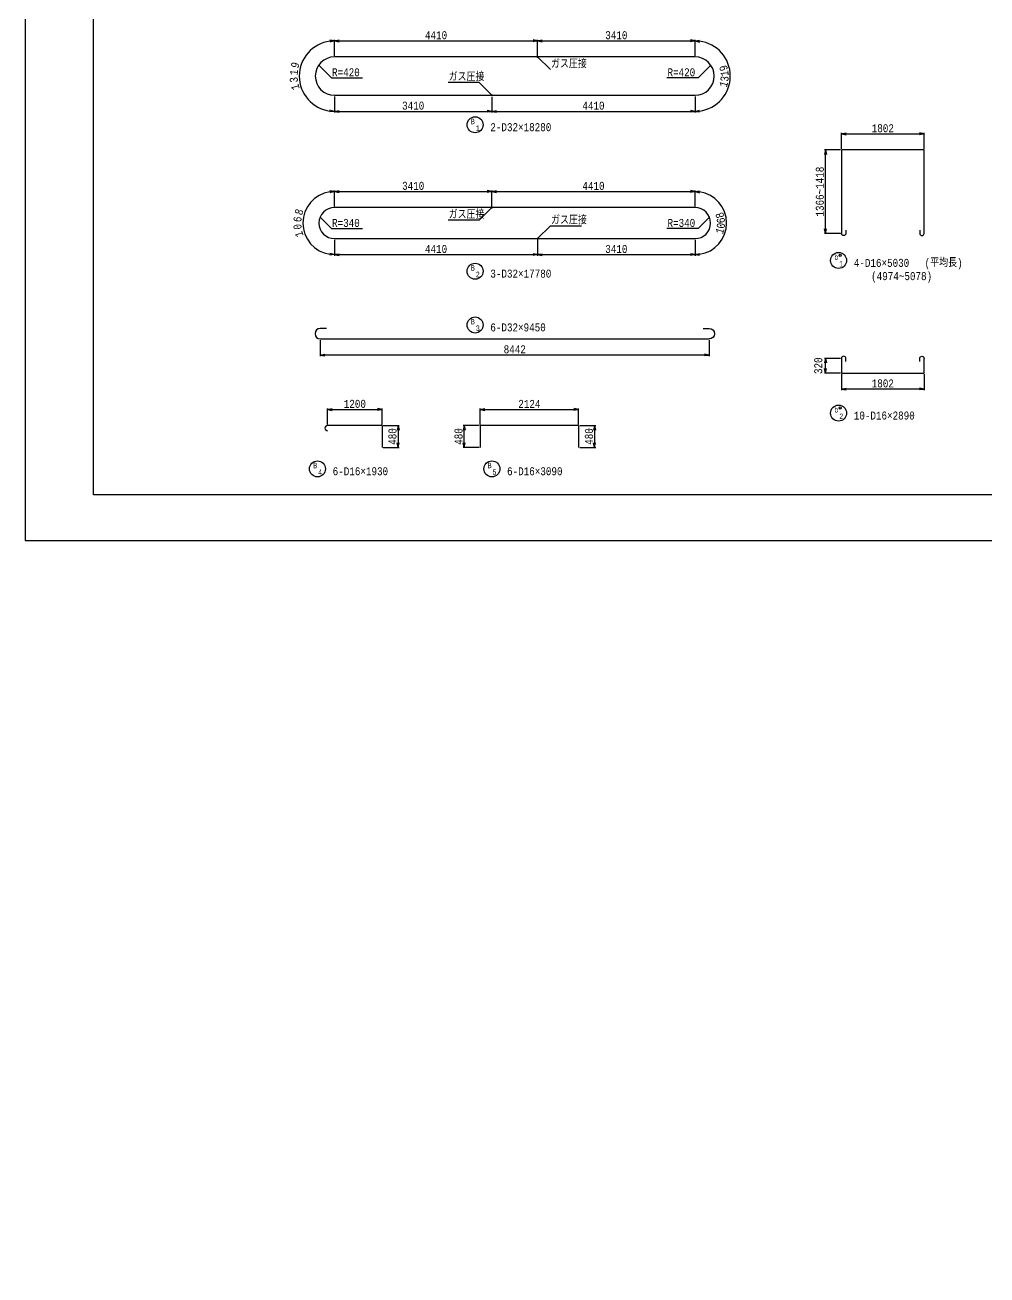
# Model space of a CAD drawing. Extents: x 0 to 42050, y -16055 to 29700.
# Drawn here: x 0 to 21025, y -16055 to 11271 of the extents above; entities that cross this region are included whole.
import ezdxf
from ezdxf.enums import TextEntityAlignment as Align

# ---------------------------------------------------------------- set-up
doc = ezdxf.new("R2010")
doc.units = 0
doc.header["$LTSCALE"] = 300
doc.header["$MEASUREMENT"] = 0
doc.layers.get('0').update_dxf_attribs({"linetype": 'CONTINUOUS'})
doc.layers.get('DEFPOINTS').update_dxf_attribs({"linetype": 'CONTINUOUS'})
for name, color, linetype in [('1002', 1, 'CONTINUOUS'), ('1006', 5, 'CONTINUOUS'), ('6', 7, 'CONTINUOUS'), ('LAYER0015', 7, 'CONTINUOUS'), ('ガス圧接', 4, 'CONTINUOUS'), ('スターラップ', 6, 'CONTINUOUS'), ('主筋', 3, 'CONTINUOUS'), ('引き出し線', 2, 'CONTINUOUS')]:
    doc.layers.add(name, color=color, linetype=linetype)
doc.styles.get("Standard").update_dxf_attribs({"font": 'monotxt.shx', "width": 0.8, "bigfont": 'extfont.shx'})
doc.dimstyles.new('DIMST1_1', dxfattribs={"dimscale": 50, "dimtxt": 4, "dimasz": 2, "dimexe": 0.5, "dimexo": 0.5, "dimgap": 0.09, "dimtad": 0, "dimdec": 0, "dimzin": 0, "dimtxsty": 'STANDARD', "dimblk": 'ARROW_1', "dimblk1": 'ARROW_1', "dimblk2": 'ARROW_1', "dimcen": 1, "dimdle": 3, "dimclrd": 1, "dimclre": 1, "dimclrt": 3, "dimazin": 3, "dimtfac": 1, "dimtdec": 4, "dimtix": 1, "dimtmove": 0, "dimatfit": 3, "dimtvp": 0.7, "dimtolj": 1, "dimtzin": 0})

# ---------------------------------------------------------------- blocks, each defined once
blk = doc.blocks.new('GROUP_1')
at = {"layer": 'LAYER0015', "color": 1, "linetype": 'CONTINUOUS'}
for p, q in [((-39050, -27700), (-39050, 27700)), ((40050, -27700), (-39050, -27700))]:
    blk.add_line(p, q, dxfattribs=at)
blk = doc.blocks.new('DOT1')
at = {"const_width": 0.5}
blk.add_lwpolyline([(-0.25, 0, 1), (0.25, 0, 1)], format="xyb", close=True, dxfattribs=at)
blk = doc.blocks.new('ARROW_1')
at = {"color": 0}
for p, q in [((0, 0), (-1, 0.2)), ((0, 0), (-1, -0.2)), ((-1, 0), (0, 0))]:
    blk.add_line(p, q, dxfattribs=at)
blk = doc.blocks.new('*D76')
at = {"color": 2, "linetype": 'BYBLOCK'}
for p, q in [((17845, 8566), (17845, 8916)), ((17945, 8891), (19551, 8891)), ((19651, 8566), (19651, 8916))]:
    blk.add_line(p, q, dxfattribs=at)
at = {"layer": 'DEFPOINTS', "color": 0, "linetype": 'BYBLOCK'}
for p in [(19651, 8891), (17845, 8541), (19651, 8541)]:
    blk.add_point(p, dxfattribs=at)
at = {"color": 2, "linetype": 'BYBLOCK', "xscale": 100, "yscale": 100, "zscale": 100, "rotation": 180}
blk.add_blockref('ARROW_1', (17845, 8891), dxfattribs=at)
at = {"color": 2, "linetype": 'BYBLOCK', "xscale": 100, "yscale": 100, "zscale": 100}
blk.add_blockref('ARROW_1', (19651, 8891), dxfattribs=at)
at = {"color": 6, "linetype": 'BYBLOCK', "insert": (18748, 9013), "char_height": 175, "attachment_point": 5}
blk.add_mtext('\\A1;1802', dxfattribs=at)
blk = doc.blocks.new('*D80')
at = {"color": 2, "linetype": 'BYBLOCK'}
for p, q in [((17820, 8541), (17470, 8541)), ((17495, 6817), (17495, 8441)), ((17820, 6717), (17470, 6717))]:
    blk.add_line(p, q, dxfattribs=at)
at = {"layer": 'DEFPOINTS', "color": 0, "linetype": 'BYBLOCK'}
for p in [(17495, 8541), (17845, 8541), (17845, 6717)]:
    blk.add_point(p, dxfattribs=at)
at = {"color": 2, "linetype": 'BYBLOCK', "xscale": 100, "yscale": 100, "zscale": 100}
for p, rotation in [((17495, 8541), 90), ((17495, 6717), 270)]:
    blk.add_blockref('ARROW_1', p, dxfattribs=dict(at, rotation=rotation))
at = {"color": 6, "linetype": 'BYBLOCK', "insert": (17372, 7629), "char_height": 175, "attachment_point": 5, "rotation": 90}
blk.add_mtext('\\A1;1366~1418', dxfattribs=at)
blk = doc.blocks.new('*D84')
at = {"color": 2, "linetype": 'BYBLOCK'}
for p, q in [((17820, 3365), (17470, 3365)), ((17820, 3045), (17470, 3045)), ((17495, 3145), (17495, 3265))]:
    blk.add_line(p, q, dxfattribs=at)
at = {"layer": 'DEFPOINTS', "color": 0, "linetype": 'BYBLOCK'}
for p in [(17495, 3365), (17845, 3365), (17845, 3045)]:
    blk.add_point(p, dxfattribs=at)
at = {"color": 2, "linetype": 'BYBLOCK', "xscale": 100, "yscale": 100, "zscale": 100}
for p, rotation in [((17495, 3365), 90), ((17495, 3045), 270)]:
    blk.add_blockref('ARROW_1', p, dxfattribs=dict(at, rotation=rotation))
at = {"color": 6, "linetype": 'BYBLOCK', "insert": (17338, 3205), "char_height": 175, "attachment_point": 5, "rotation": 90}
blk.add_mtext('\\A1;320', dxfattribs=at)
blk = doc.blocks.new('*D88')
at = {"color": 2, "linetype": 'BYBLOCK'}
for p, q in [((17845, 3638), (17845, 3288)), ((19651, 3638), (19651, 3288)), ((19551, 3313), (17945, 3313))]:
    blk.add_line(p, q, dxfattribs=at)
at = {"layer": 'DEFPOINTS', "color": 0, "linetype": 'BYBLOCK'}
for p in [(17845, 3663), (19651, 3663), (17845, 3313)]:
    blk.add_point(p, dxfattribs=at)
at = {"color": 2, "linetype": 'BYBLOCK', "xscale": 100, "yscale": 100, "zscale": 100, "rotation": 180}
blk.add_blockref('ARROW_1', (17845, 3313), dxfattribs=at)
at = {"color": 2, "linetype": 'BYBLOCK', "xscale": 100, "yscale": 100, "zscale": 100}
blk.add_blockref('ARROW_1', (19651, 3313), dxfattribs=at)
at = {"color": 6, "linetype": 'BYBLOCK', "insert": (18748, 3435), "char_height": 175, "attachment_point": 5}
blk.add_mtext('\\A1;1802', dxfattribs=at)
blk = doc.blocks.new('*D106')
at = {"color": 2, "linetype": 'BYBLOCK'}
for p, q in [((6454, 4382), (6454, 4032)), ((14954, 4382), (14954, 4032)), ((14854, 4057), (6554, 4057))]:
    blk.add_line(p, q, dxfattribs=at)
at = {"layer": 'DEFPOINTS', "color": 0, "linetype": 'BYBLOCK'}
for p in [(6454, 4407), (14954, 4407), (6454, 4057)]:
    blk.add_point(p, dxfattribs=at)
at = {"color": 2, "linetype": 'BYBLOCK', "xscale": 100, "yscale": 100, "zscale": 100}
for p, rotation in [((6454, 4057), 179.9999999999999), ((14954, 4057), 359.9999999999999)]:
    blk.add_blockref('ARROW_1', p, dxfattribs=dict(at, rotation=rotation))
at = {"color": 6, "linetype": 'BYBLOCK', "insert": (10704, 4180), "char_height": 175, "attachment_point": 5}
blk.add_mtext('\\A1;8442', dxfattribs=at)
blk = doc.blocks.new('*D107')
at = {"color": 2, "linetype": 'BYBLOCK'}
for p, q in [((6614, 2541), (6614, 2891)), ((6714, 2866), (7704, 2866)), ((7804, 2541), (7804, 2891))]:
    blk.add_line(p, q, dxfattribs=at)
at = {"layer": 'DEFPOINTS', "color": 0, "linetype": 'BYBLOCK'}
for p in [(7804, 2866), (6614, 2516), (7804, 2516)]:
    blk.add_point(p, dxfattribs=at)
at = {"color": 2, "linetype": 'BYBLOCK', "xscale": 100, "yscale": 100, "zscale": 100, "rotation": 180}
blk.add_blockref('ARROW_1', (6614, 2866), dxfattribs=at)
at = {"color": 2, "linetype": 'BYBLOCK', "xscale": 100, "yscale": 100, "zscale": 100}
blk.add_blockref('ARROW_1', (7804, 2866), dxfattribs=at)
at = {"color": 6, "linetype": 'BYBLOCK', "insert": (7209, 2988), "char_height": 175, "attachment_point": 5}
blk.add_mtext('\\A1;1200', dxfattribs=at)
blk = doc.blocks.new('*D108')
at = {"color": 2, "linetype": 'BYBLOCK'}
for p, q in [((9948, 2541), (9948, 2891)), ((10048, 2866), (11998, 2866)), ((12098, 2541), (12098, 2891))]:
    blk.add_line(p, q, dxfattribs=at)
at = {"layer": 'DEFPOINTS', "color": 0, "linetype": 'BYBLOCK'}
for p in [(12098, 2866), (9948, 2516), (12098, 2516)]:
    blk.add_point(p, dxfattribs=at)
at = {"color": 2, "linetype": 'BYBLOCK', "xscale": 100, "yscale": 100, "zscale": 100, "rotation": 180}
blk.add_blockref('ARROW_1', (9948, 2866), dxfattribs=at)
at = {"color": 2, "linetype": 'BYBLOCK', "xscale": 100, "yscale": 100, "zscale": 100}
blk.add_blockref('ARROW_1', (12098, 2866), dxfattribs=at)
at = {"color": 6, "linetype": 'BYBLOCK', "insert": (11023, 2988), "char_height": 175, "attachment_point": 5}
blk.add_mtext('\\A1;2124', dxfattribs=at)
blk = doc.blocks.new('*D109')
at = {"color": 2, "linetype": 'BYBLOCK'}
for p, q in [((7829, 3127), (8179, 3127)), ((8154, 3027), (8154, 2747)), ((7829, 2647), (8179, 2647))]:
    blk.add_line(p, q, dxfattribs=at)
at = {"layer": 'DEFPOINTS', "color": 0, "linetype": 'BYBLOCK'}
for p in [(7804, 3127), (7804, 2647), (8154, 2647)]:
    blk.add_point(p, dxfattribs=at)
at = {"color": 2, "linetype": 'BYBLOCK', "xscale": 100, "yscale": 100, "zscale": 100}
for p, rotation in [((8154, 3127), 90), ((8154, 2647), 270)]:
    blk.add_blockref('ARROW_1', p, dxfattribs=dict(at, rotation=rotation))
at = {"color": 6, "linetype": 'BYBLOCK', "insert": (8032, 2887), "char_height": 175, "attachment_point": 5, "rotation": 90}
blk.add_mtext('\\A1;480', dxfattribs=at)
blk = doc.blocks.new('*D110')
at = {"color": 2, "linetype": 'BYBLOCK'}
for p, q in [((9923, 3127), (9573, 3127)), ((9598, 2747), (9598, 3027)), ((9923, 2647), (9573, 2647))]:
    blk.add_line(p, q, dxfattribs=at)
at = {"layer": 'DEFPOINTS', "color": 0, "linetype": 'BYBLOCK'}
for p in [(9598, 3127), (9948, 3127), (9948, 2647)]:
    blk.add_point(p, dxfattribs=at)
at = {"color": 2, "linetype": 'BYBLOCK', "xscale": 100, "yscale": 100, "zscale": 100}
for p, rotation in [((9598, 3127), 90), ((9598, 2647), 270)]:
    blk.add_blockref('ARROW_1', p, dxfattribs=dict(at, rotation=rotation))
at = {"color": 6, "linetype": 'BYBLOCK', "insert": (9476, 2887), "char_height": 175, "attachment_point": 5, "rotation": 90}
blk.add_mtext('\\A1;480', dxfattribs=at)
blk = doc.blocks.new('*D111')
at = {"color": 2, "linetype": 'BYBLOCK'}
for p, q in [((12123, 3127), (12473, 3127)), ((12448, 3027), (12448, 2747)), ((12123, 2647), (12473, 2647))]:
    blk.add_line(p, q, dxfattribs=at)
at = {"layer": 'DEFPOINTS', "color": 0, "linetype": 'BYBLOCK'}
for p in [(12098, 3127), (12098, 2647), (12448, 2647)]:
    blk.add_point(p, dxfattribs=at)
at = {"color": 2, "linetype": 'BYBLOCK', "xscale": 100, "yscale": 100, "zscale": 100}
for p, rotation in [((12448, 3127), 90), ((12448, 2647), 270)]:
    blk.add_blockref('ARROW_1', p, dxfattribs=dict(at, rotation=rotation))
at = {"color": 6, "linetype": 'BYBLOCK', "insert": (12326, 2887), "char_height": 175, "attachment_point": 5, "rotation": 90}
blk.add_mtext('\\A1;480', dxfattribs=at)
blk = doc.blocks.new('*D112')
at = {"color": 2, "linetype": 'BYBLOCK'}
for p, q in [((6764, 10599), (6764, 10949)), ((6764, 9709), (6764, 9359))]:
    blk.add_line(p, q, dxfattribs=at)
blk.add_arc((6764, 10154), 770, 97.4462, 262.5538, dxfattribs=at)
at = {"layer": 'DEFPOINTS', "color": 0, "linetype": 'BYBLOCK'}
for p in [(6097, 10539), (6764, 10574), (6764, 10154), (6764, 9734)]:
    blk.add_point(p, dxfattribs=at)
at = {"color": 2, "linetype": 'BYBLOCK', "xscale": 100, "yscale": 100, "zscale": 100}
for p, rotation in [((6764, 10924), 3.723124760657866), ((6764, 9384), 356.2768752393421)]:
    blk.add_blockref('ARROW_1', p, dxfattribs=dict(at, rotation=rotation))
blk = doc.blocks.new('*D113')
at = {"color": 2, "linetype": 'BYBLOCK'}
for p, q in [((6764, 8027), (6764, 8377)), ((6764, 7297), (6764, 6947))]:
    blk.add_line(p, q, dxfattribs=at)
blk.add_arc((6764, 7662), 690, 98.311, 261.689, dxfattribs=at)
at = {"layer": 'DEFPOINTS', "color": 0, "linetype": 'BYBLOCK'}
for p in [(6167, 8007), (6764, 8002), (6764, 7662), (6764, 7322)]:
    blk.add_point(p, dxfattribs=at)
at = {"color": 2, "linetype": 'BYBLOCK', "xscale": 100, "yscale": 100, "zscale": 100}
for p, rotation in [((6764, 8352), 4.155510268492582), ((6764, 6972), 355.8444897315076)]:
    blk.add_blockref('ARROW_1', p, dxfattribs=dict(at, rotation=rotation))
blk = doc.blocks.new('*D114')
at = {"color": 2, "linetype": 'BYBLOCK'}
for p, q in [((14644, 10599), (14644, 10949)), ((14644, 9709), (14644, 9359))]:
    blk.add_line(p, q, dxfattribs=at)
blk.add_arc((14644, 10154), 770, 277.4462, 82.5538, dxfattribs=at)
at = {"layer": 'DEFPOINTS', "color": 0, "linetype": 'BYBLOCK'}
for p in [(14644, 10574), (15311, 10539), (14644, 10154), (14644, 9734)]:
    blk.add_point(p, dxfattribs=at)
at = {"color": 2, "linetype": 'BYBLOCK', "xscale": 100, "yscale": 100, "zscale": 100}
for p, rotation in [((14644, 10924), 176.2768752393422), ((14644, 9384), 183.7231247606578)]:
    blk.add_blockref('ARROW_1', p, dxfattribs=dict(at, rotation=rotation))
blk = doc.blocks.new('*D115')
at = {"color": 2, "linetype": 'BYBLOCK'}
for p, q in [((14644, 8027), (14644, 8377)), ((14644, 7297), (14644, 6947))]:
    blk.add_line(p, q, dxfattribs=at)
blk.add_arc((14644, 7662), 690, 278.311, 81.689, dxfattribs=at)
at = {"layer": 'DEFPOINTS', "color": 0, "linetype": 'BYBLOCK'}
for p in [(14644, 8002), (15242, 8007), (14644, 7662), (14644, 7322)]:
    blk.add_point(p, dxfattribs=at)
at = {"color": 2, "linetype": 'BYBLOCK', "xscale": 100, "yscale": 100, "zscale": 100}
for p, rotation in [((14644, 8352), 175.8444897315074), ((14644, 6972), 184.1555102684926)]:
    blk.add_blockref('ARROW_1', p, dxfattribs=dict(at, rotation=rotation))
blk = doc.blocks.new('*D116')
at = {"color": 2, "linetype": 'BYBLOCK'}
for p, q in [((11204, 10599), (11204, 10949)), ((6864, 10924), (11104, 10924))]:
    blk.add_line(p, q, dxfattribs=at)
at = {"layer": 'DEFPOINTS', "color": 0, "linetype": 'BYBLOCK'}
for p in [(6764, 10924), (11204, 10924), (11204, 10574)]:
    blk.add_point(p, dxfattribs=at)
at = {"color": 2, "linetype": 'BYBLOCK', "xscale": 100, "yscale": 100, "zscale": 100, "rotation": 180}
blk.add_blockref('ARROW_1', (6764, 10924), dxfattribs=at)
at = {"color": 2, "linetype": 'BYBLOCK', "xscale": 100, "yscale": 100, "zscale": 100}
blk.add_blockref('ARROW_1', (11204, 10924), dxfattribs=at)
at = {"color": 6, "linetype": 'BYBLOCK', "insert": (8984, 11047), "char_height": 175, "attachment_point": 5}
blk.add_mtext('\\A1;4410', dxfattribs=at)
blk = doc.blocks.new('*D117')
at = {"color": 2, "linetype": 'BYBLOCK'}
blk.add_line((11304, 10924), (14544, 10924), dxfattribs=at)
at = {"layer": 'DEFPOINTS', "color": 0, "linetype": 'BYBLOCK'}
for p in [(14644, 10924), (14644, 10924), (11204, 10574)]:
    blk.add_point(p, dxfattribs=at)
at = {"color": 2, "linetype": 'BYBLOCK', "xscale": 100, "yscale": 100, "zscale": 100, "rotation": 180}
blk.add_blockref('ARROW_1', (11204, 10924), dxfattribs=at)
at = {"color": 2, "linetype": 'BYBLOCK', "xscale": 100, "yscale": 100, "zscale": 100}
blk.add_blockref('ARROW_1', (14644, 10924), dxfattribs=at)
at = {"color": 6, "linetype": 'BYBLOCK', "insert": (12924, 11047), "char_height": 175, "attachment_point": 5}
blk.add_mtext('\\A1;3410', dxfattribs=at)
blk = doc.blocks.new('*D118')
at = {"color": 2, "linetype": 'BYBLOCK'}
for p, q in [((10204, 9697), (10204, 9359)), ((6864, 9384), (10104, 9384))]:
    blk.add_line(p, q, dxfattribs=at)
at = {"layer": 'DEFPOINTS', "color": 0, "linetype": 'BYBLOCK'}
for p in [(10204, 9722), (6764, 9384), (10204, 9384)]:
    blk.add_point(p, dxfattribs=at)
at = {"color": 2, "linetype": 'BYBLOCK', "xscale": 100, "yscale": 100, "zscale": 100, "rotation": 180}
blk.add_blockref('ARROW_1', (6764, 9384), dxfattribs=at)
at = {"color": 2, "linetype": 'BYBLOCK', "xscale": 100, "yscale": 100, "zscale": 100}
blk.add_blockref('ARROW_1', (10204, 9384), dxfattribs=at)
at = {"color": 6, "linetype": 'BYBLOCK', "insert": (8484, 9507), "char_height": 175, "attachment_point": 5}
blk.add_mtext('\\A1;3410', dxfattribs=at)
blk = doc.blocks.new('*D119')
at = {"color": 2, "linetype": 'BYBLOCK'}
blk.add_line((10304, 9384), (14544, 9384), dxfattribs=at)
at = {"layer": 'DEFPOINTS', "color": 0, "linetype": 'BYBLOCK'}
for p in [(10204, 9722), (14644, 9384), (14644, 9384)]:
    blk.add_point(p, dxfattribs=at)
at = {"color": 2, "linetype": 'BYBLOCK', "xscale": 100, "yscale": 100, "zscale": 100, "rotation": 180}
blk.add_blockref('ARROW_1', (10204, 9384), dxfattribs=at)
at = {"color": 2, "linetype": 'BYBLOCK', "xscale": 100, "yscale": 100, "zscale": 100}
blk.add_blockref('ARROW_1', (14644, 9384), dxfattribs=at)
at = {"color": 6, "linetype": 'BYBLOCK', "insert": (12424, 9507), "char_height": 175, "attachment_point": 5}
blk.add_mtext('\\A1;4410', dxfattribs=at)
blk = doc.blocks.new('*D120')
at = {"color": 2, "linetype": 'BYBLOCK'}
for p, q in [((10204, 7307), (10204, 7657)), ((6864, 7632), (10104, 7632))]:
    blk.add_line(p, q, dxfattribs=at)
at = {"layer": 'DEFPOINTS', "color": 0, "linetype": 'BYBLOCK'}
for p in [(6764, 7632), (10204, 7632), (10204, 7282)]:
    blk.add_point(p, dxfattribs=at)
at = {"color": 2, "linetype": 'BYBLOCK', "xscale": 100, "yscale": 100, "zscale": 100, "rotation": 180}
blk.add_blockref('ARROW_1', (6764, 7632), dxfattribs=at)
at = {"color": 2, "linetype": 'BYBLOCK', "xscale": 100, "yscale": 100, "zscale": 100}
blk.add_blockref('ARROW_1', (10204, 7632), dxfattribs=at)
at = {"color": 6, "linetype": 'BYBLOCK', "insert": (8484, 7754), "char_height": 175, "attachment_point": 5}
blk.add_mtext('\\A1;3410', dxfattribs=at)
blk = doc.blocks.new('*D121')
at = {"color": 2, "linetype": 'BYBLOCK'}
blk.add_line((10304, 7632), (14544, 7632), dxfattribs=at)
at = {"layer": 'DEFPOINTS', "color": 0, "linetype": 'BYBLOCK'}
for p in [(14644, 7632), (14644, 7632), (10204, 7282)]:
    blk.add_point(p, dxfattribs=at)
at = {"color": 2, "linetype": 'BYBLOCK', "xscale": 100, "yscale": 100, "zscale": 100, "rotation": 180}
blk.add_blockref('ARROW_1', (10204, 7632), dxfattribs=at)
at = {"color": 2, "linetype": 'BYBLOCK', "xscale": 100, "yscale": 100, "zscale": 100}
blk.add_blockref('ARROW_1', (14644, 7632), dxfattribs=at)
at = {"color": 6, "linetype": 'BYBLOCK', "insert": (12424, 7754), "char_height": 175, "attachment_point": 5}
blk.add_mtext('\\A1;4410', dxfattribs=at)
blk = doc.blocks.new('*D122')
at = {"color": 2, "linetype": 'BYBLOCK'}
for p, q in [((11204, 6577), (11204, 6227)), ((6864, 6252), (11104, 6252))]:
    blk.add_line(p, q, dxfattribs=at)
at = {"layer": 'DEFPOINTS', "color": 0, "linetype": 'BYBLOCK'}
for p in [(11204, 6602), (6764, 6252), (11204, 6252)]:
    blk.add_point(p, dxfattribs=at)
at = {"color": 2, "linetype": 'BYBLOCK', "xscale": 100, "yscale": 100, "zscale": 100, "rotation": 180}
blk.add_blockref('ARROW_1', (6764, 6252), dxfattribs=at)
at = {"color": 2, "linetype": 'BYBLOCK', "xscale": 100, "yscale": 100, "zscale": 100}
blk.add_blockref('ARROW_1', (11204, 6252), dxfattribs=at)
at = {"color": 6, "linetype": 'BYBLOCK', "insert": (8984, 6374), "char_height": 175, "attachment_point": 5}
blk.add_mtext('\\A1;4410', dxfattribs=at)
blk = doc.blocks.new('*D123')
at = {"color": 2, "linetype": 'BYBLOCK'}
blk.add_line((11304, 6252), (14544, 6252), dxfattribs=at)
at = {"layer": 'DEFPOINTS', "color": 0, "linetype": 'BYBLOCK'}
for p in [(11204, 6602), (14644, 6252), (14644, 6252)]:
    blk.add_point(p, dxfattribs=at)
at = {"color": 2, "linetype": 'BYBLOCK', "xscale": 100, "yscale": 100, "zscale": 100, "rotation": 180}
blk.add_blockref('ARROW_1', (11204, 6252), dxfattribs=at)
at = {"color": 2, "linetype": 'BYBLOCK', "xscale": 100, "yscale": 100, "zscale": 100}
blk.add_blockref('ARROW_1', (14644, 6252), dxfattribs=at)
at = {"color": 6, "linetype": 'BYBLOCK', "insert": (12924, 6374), "char_height": 175, "attachment_point": 5}
blk.add_mtext('\\A1;3410', dxfattribs=at)

msp = doc.modelspace()

# ---------------------------------------------------------------- linework, layer by layer
at = {"layer": '1006', "color": 5, "linetype": 'CONTINUOUS'}
msp.add_lwpolyline([(0, 0), (42050, 0), (42050, 29700), (0, 29700), (0, 0)], dxfattribs=at)
at = {"layer": '6', "color": 2, "linetype": 'CONTINUOUS'}
for centre in [(9838, 9089.9), (17781.6, 6123.6), (9838, 5888.6), (9838, 4713.2), (17781.6, 2786.3), (6392.4, 1568.1), (10203.7, 1568.1)]:
    msp.add_circle(centre, 175, dxfattribs=at)
at = {"layer": 'スターラップ', "color": 6}
for points in [[(19651, 8540.6), (17844.9, 8540.6), (17844.9, 6716.9)], [(19651, 6716.9), (19651, 8540.6)], [(17844.9, 3982.6), (17844.9, 3662.6), (19651, 3662.6), (19651, 3982.6)]]:
    msp.add_lwpolyline(points, dxfattribs=at)
for points in [[(17940.9, 6785.9), (17940.9, 6716.9, -1), (17844.9, 6716.9, -1)], [(19555, 6785.9), (19555, 6716.9, 1), (19651, 6716.9, 1)], [(17940.9, 3913.6), (17940.9, 3982.6, 1), (17844.9, 3982.6, 1)], [(19555, 3913.6), (19555, 3982.6, -1), (19651, 3982.6, -1)]]:
    msp.add_lwpolyline(points, format="xyb", dxfattribs=at)
at = {"layer": '主筋', "color": 3}
for p, q in [((14644.2, 10574.1), (6764.2, 10574.1)), ((6764.2, 9734.1), (14644.2, 9734.1)), ((14644.2, 7281.5), (6764.2, 7281.5)), ((6764.2, 6601.5), (14644.2, 6601.5))]:
    msp.add_line(p, q, dxfattribs=at)
at = {"layer": '主筋', "color": 3, "linetype": 'CONTINUOUS'}
for p, q in [((6454.2, 4407.1), (14954.2, 4407.1)), ((7804.2, 2515.7), (6614.2, 2515.7)), ((7804.2, 2515.7), (7804.2, 2035.7)), ((12098.1, 2515.7), (9948.1, 2515.7)), ((9948.1, 2515.7), (9948.1, 2035.7)), ((12098.1, 2515.7), (12098.1, 2035.7))]:
    msp.add_line(p, q, dxfattribs=at)
for points in [[(6590.2, 4639.1), (6454.2, 4639.1, 1), (6454.2, 4407.1, 1)], [(14818.2, 4639.1), (14954.2, 4639.1, -1), (14954.2, 4407.1, -1)], [(6614.2, 2515.7, 1), (6614.2, 2399.7)]]:
    msp.add_lwpolyline(points, format="xyb", dxfattribs=at)
at = {"layer": '主筋', "color": 3}
for centre, radius, start, end in [((6764.2, 10154.1), 420, 90, 270), ((14644.2, 10154.1), 420, 270, 90), ((6764.2, 6941.5), 340, 90, 270), ((14644.2, 6941.5), 340, 270, 90)]:
    msp.add_arc(centre, radius, start, end, dxfattribs=at)
at = {"layer": '引き出し線', "color": 2, "linetype": 'CONTINUOUS'}
for points in [[(6419, 10393.3), (6697.9, 10114.3), (7378.1, 10114.3)], [(11204.2, 10574.1), (11483.2, 10295.1)], [(14989.4, 10393.3), (14710.4, 10114.3), (14030.2, 10114.3)], [(10204.2, 9734.1), (9925.2, 10013), (9245, 10013)], [(10204.2, 7281.5), (9925.2, 7002.6), (9245, 7002.6)], [(6449.5, 7070.2), (6697.9, 6821.8), (7378.1, 6821.8)], [(11204.2, 6601.5), (11483.2, 6880.5), (12163.3, 6880.5)], [(14958.9, 7070.2), (14710.4, 6821.8), (14030.2, 6821.8)]]:
    msp.add_lwpolyline(points, dxfattribs=at)
at = {"layer": '引き出し線', "color": 6, "linetype": 'CONTINUOUS'}
for centre in [(17816.2, 6238.9), (17816.2, 2901.6)]:
    msp.add_circle(centre, 25, dxfattribs=at)

# ---------------------------------------------------------------- block references
at = {"linetype": 'CONTINUOUS', "xscale": 0.5, "yscale": 0.5, "zscale": 0.5}
msp.add_blockref('GROUP_1', (21025, 14850), dxfattribs=at)
at = {"layer": 'ガス圧接', "color": 3, "xscale": 48, "yscale": 48, "zscale": 48}
for p in [(11204.2, 10574.1), (10204.2, 9734.1), (10204.2, 7281.5), (11204.2, 6601.5)]:
    msp.add_blockref('DOT1', p, dxfattribs=at)

# ---------------------------------------------------------------- texts
at = {"layer": '1002', "color": 6, "width": 0.8}
for s, rotation, p in [('9', 74.37388, (5988.9, 10370.9)), ('9', 105.62612, (15352, 10352)), ('3', 95.20871, (5962.5, 10081)), ('1', 84.79129, (5962.5, 10227.1)), ('3', 84.79129, (15376.1, 10087.3)), ('1', 95.20871, (15376.1, 10220.8)), ('1', 105.62612, (5988.9, 9937.2)), ('1', 74.37388, (15352, 9956.1)), ('8', 72.56215, (6072.5, 7158.8)), ('8', 107.43785, (15269.1, 7137.8)), ('0', 95.81262, (6042.9, 6868.1)), ('6', 84.18738, (6042.9, 7015)), ('6', 95.81262, (15295.8, 7007.9)), ('0', 84.18738, (15295.8, 6875.2)), ('1', 107.43785, (6072.5, 6724.3)), ('1', 72.56215, (15269.1, 6745.3))]:
    msp.add_text(s, height=175, rotation=rotation, dxfattribs=at).set_placement(p, align=Align.CENTER)
at = {"layer": '6', "color": 6, "linetype": 'CONTINUOUS', "width": 0.8}
for s, height, p in [('B', 120, (9743.2, 9103.5)), ('2-D32×18280', 175, (10170, 8949.9)), ('B', 120, (9743.2, 5902.2)), ('b', 120, (17686.8, 6137.2)), ('4-D16×5030', 175, (18113.6, 5983.6)), ('(平均長)', 175, (19661.7, 5983.6)), ('3-D32×17780', 175, (10170, 5748.6)), ('(4974~5078)', 175, (18492.7, 5694.3)), ('B', 120, (9743.2, 4726.8)), ('6-D32×9450', 175, (10170, 4573.2)), ('b', 120, (17686.8, 2799.9)), ('10-D16×2890', 175, (18113.6, 2646.3)), ('B', 120, (6297.6, 1581.7)), ('B', 120, (10108.9, 1581.7)), ('6-D16×1930', 175, (6724.4, 1428.1)), ('6-D16×3090', 175, (10535.7, 1428.1))]:
    msp.add_text(s, height=height, dxfattribs=at).set_placement(p)
at = {"layer": '引き出し線', "color": 6, "linetype": 'CONTINUOUS', "width": 0.8}
for s, p in [('ガス圧接', (11495.8, 10330.1)), ('R=420', (6710.6, 10149.3)), ('ガス圧接', (9257.7, 10048)), ('R=420', (14042.2, 10149.3)), ('ガス圧接', (9257.7, 7037.6)), ('ガス圧接', (11495.8, 6915.5)), ('R=340', (6710.6, 6856.8)), ('R=340', (14042.2, 6856.8))]:
    msp.add_text(s, height=175, rotation=359.99966, dxfattribs=at).set_placement(p)
for s, p in [('1', (9939.3, 8959.7)), ('1', (17882.9, 5993.4)), ('2', (9939.3, 5758.5)), ('3', (9939.3, 4583)), ('2', (17882.9, 2656.2)), ('4', (6493.6, 1438)), ('5', (10304.9, 1438))]:
    msp.add_text(s, height=120, dxfattribs=at).set_placement(p, align=Align.RIGHT)

# ---------------------------------------------------------------- dimensions: what is measured, and where the dimension line sits
at = {"layer": '1002', "color": 6}
for base, center, p1, p2, picture, middle in [((6097.3, 10539.1), (6764.2, 10154.1), (6764.2, 10574.1), (6764.2, 9734.1), '*D112', (10154.1, -5994.2)), ((15311, 10539.1), (14644.2, 10154.1), (14644.2, 9734.1), (14644.2, 10574.1), '*D114', (10154.1, -15414.2))]:
    dim = msp.add_angular_dim_3p(base=base, center=center, p1=p1, p2=p2, text=' ', dimstyle='DIMST1_1', override={"dimtxt": 3.5, "dimsah": 1, "dimclrd": 2, "dimclre": 2, "dimclrt": 6}, dxfattribs=at)
    dim.commit()
    dim.dimension.update_dxf_attribs({"geometry": picture, "text_midpoint": middle})
at = {"layer": '1002', "color": 3}
for base, p1, p2, text, override, picture, middle in [((11204.2, 10924.1), (6764.2, 10924.1), (11204.2, 10574.1), '4410', {"dimtxt": 3.5, "dimsah": 1, "dimclrd": 2, "dimclre": 2, "dimclrt": 6}, '*D116', (8984.2, 11046.6)), ((14644.2, 10924.1), (11204.2, 10574.1), (14644.2, 10924.1), '3410', {"dimtxt": 3.5, "dimsah": 1, "dimse1": 1, "dimclrd": 2, "dimclre": 2, "dimclrt": 6}, '*D117', (12924.2, 11046.6)), ((10204.2, 9384.1), (6764.2, 9384.1), (10204.2, 9722.1), '3410', {"dimtxt": 3.5, "dimsah": 1, "dimclrd": 2, "dimclre": 2, "dimclrt": 6}, '*D118', (8484.2, 9506.6)), ((14644.2, 9384.1), (10204.2, 9722.1), (14644.2, 9384.1), '4410', {"dimtxt": 3.5, "dimsah": 1, "dimse1": 1, "dimclrd": 2, "dimclre": 2, "dimclrt": 6}, '*D119', (12424.2, 9506.6)), ((10204.2, 7631.5), (6764.2, 7631.5), (10204.2, 7281.5), '3410', {"dimtxt": 3.5, "dimsah": 1, "dimclrd": 2, "dimclre": 2, "dimclrt": 6}, '*D120', (8484.2, 7754)), ((14644.2, 7631.5), (10204.2, 7281.5), (14644.2, 7631.5), '4410', {"dimtxt": 3.5, "dimsah": 1, "dimse1": 1, "dimclrd": 2, "dimclre": 2, "dimclrt": 6}, '*D121', (12424.2, 7754)), ((11204.2, 6251.5), (6764.2, 6251.5), (11204.2, 6601.5), '4410', {"dimtxt": 3.5, "dimsah": 1, "dimclrd": 2, "dimclre": 2, "dimclrt": 6}, '*D122', (8984.2, 6374)), ((14644.2, 6251.5), (11204.2, 6601.5), (14644.2, 6251.5), '3410', {"dimtxt": 3.5, "dimsah": 1, "dimse1": 1, "dimclrd": 2, "dimclre": 2, "dimclrt": 6}, '*D123', (12924.2, 6374))]:
    dim = msp.add_linear_dim(base=base, p1=p1, p2=p2, text=text, dimstyle='DIMST1_1', override=override, dxfattribs=at)
    dim.commit()
    dim.dimension.update_dxf_attribs({"geometry": picture, "text_midpoint": middle})
at = {"layer": '1002', "color": 6}
for p1, p2, text, picture, middle in [((17844.9, 8540.6), (19651, 8540.6), '1802', '*D76', (18748, 9013.1)), ((17844.9, 6716.9), (17844.9, 8540.6), '1366~1418', '*D80', (17372.4, 7628.7)), ((14954.2, 4407.1), (6454.2, 4407.1), '8442', '*D106', (10704.2, 4179.6)), ((19651, 3662.6), (17844.9, 3662.6), '1802', '*D88', (18748, 3435.1)), ((6614.2, 2515.7), (7804.2, 2515.7), '1200', '*D107', (7209.2, 2988.2)), ((9948.1, 2515.7), (12098.1, 2515.7), '2124', '*D108', (11023.1, 2988.2))]:
    dim = msp.add_aligned_dim(p1=p1, p2=p2, distance=350, text=text, dimstyle='DIMST1_1', override={"dimtxt": 3.5, "dimsah": 1, "dimclrd": 2, "dimclre": 2, "dimclrt": 6}, dxfattribs=at)
    dim.commit()
    dim.dimension.update_dxf_attribs({"geometry": picture, "text_midpoint": middle})
for base, center, p1, p2, picture, middle in [((6166.6, 7286.5), (6764.2, 6941.5), (6764.2, 7281.5), (6764.2, 6601.5), '*D113', (7662.2, -6794.9)), ((15241.7, 7286.5), (14644.2, 6941.5), (14644.2, 6601.5), (14644.2, 7281.5), '*D115', (7662.2, -16054.9))]:
    dim = msp.add_angular_dim_3p(base=base, center=center, p1=p1, p2=p2, text=' ', dimstyle='DIMST1_1', override={"dimtxt": 3.5, "dimsah": 1, "dimclrd": 2, "dimclre": 2, "dimclrt": 6}, dxfattribs=at)
    dim.commit()
    dim.dimension.update_dxf_attribs({"geometry": picture, "text_midpoint": middle, "insert": (0, -720.7)})
dim = msp.add_linear_dim(base=(17494.9, 3982.6), p1=(17844.9, 3662.6), p2=(17844.9, 3982.6), angle=90, dimstyle='DIMST1_1', override={"dimtxt": 3.5, "dimsah": 1, "dimclrd": 2, "dimclre": 2, "dimclrt": 6}, dxfattribs=at)
dim.commit()
dim.dimension.update_dxf_attribs({"geometry": '*D84', "text_midpoint": (17337.7, 3822.6), "dimtype": 161, "insert": (0, 617.9)})
for p1, p2, picture, middle in [((7804.2, 2515.7), (7804.2, 2035.7), '*D109', (8031.7, 2275.7)), ((9948.1, 2035.7), (9948.1, 2515.7), '*D110', (9475.6, 2275.7)), ((12098.1, 2515.7), (12098.1, 2035.7), '*D111', (12325.6, 2275.7))]:
    dim = msp.add_aligned_dim(p1=p1, p2=p2, distance=350, dimstyle='DIMST1_1', override={"dimtxt": 3.5, "dimsah": 1, "dimclrd": 2, "dimclre": 2, "dimclrt": 6}, dxfattribs=at)
    dim.commit()
    dim.dimension.update_dxf_attribs({"geometry": picture, "text_midpoint": middle, "insert": (0, -611.5)})

doc.saveas('drawing.dxf')
